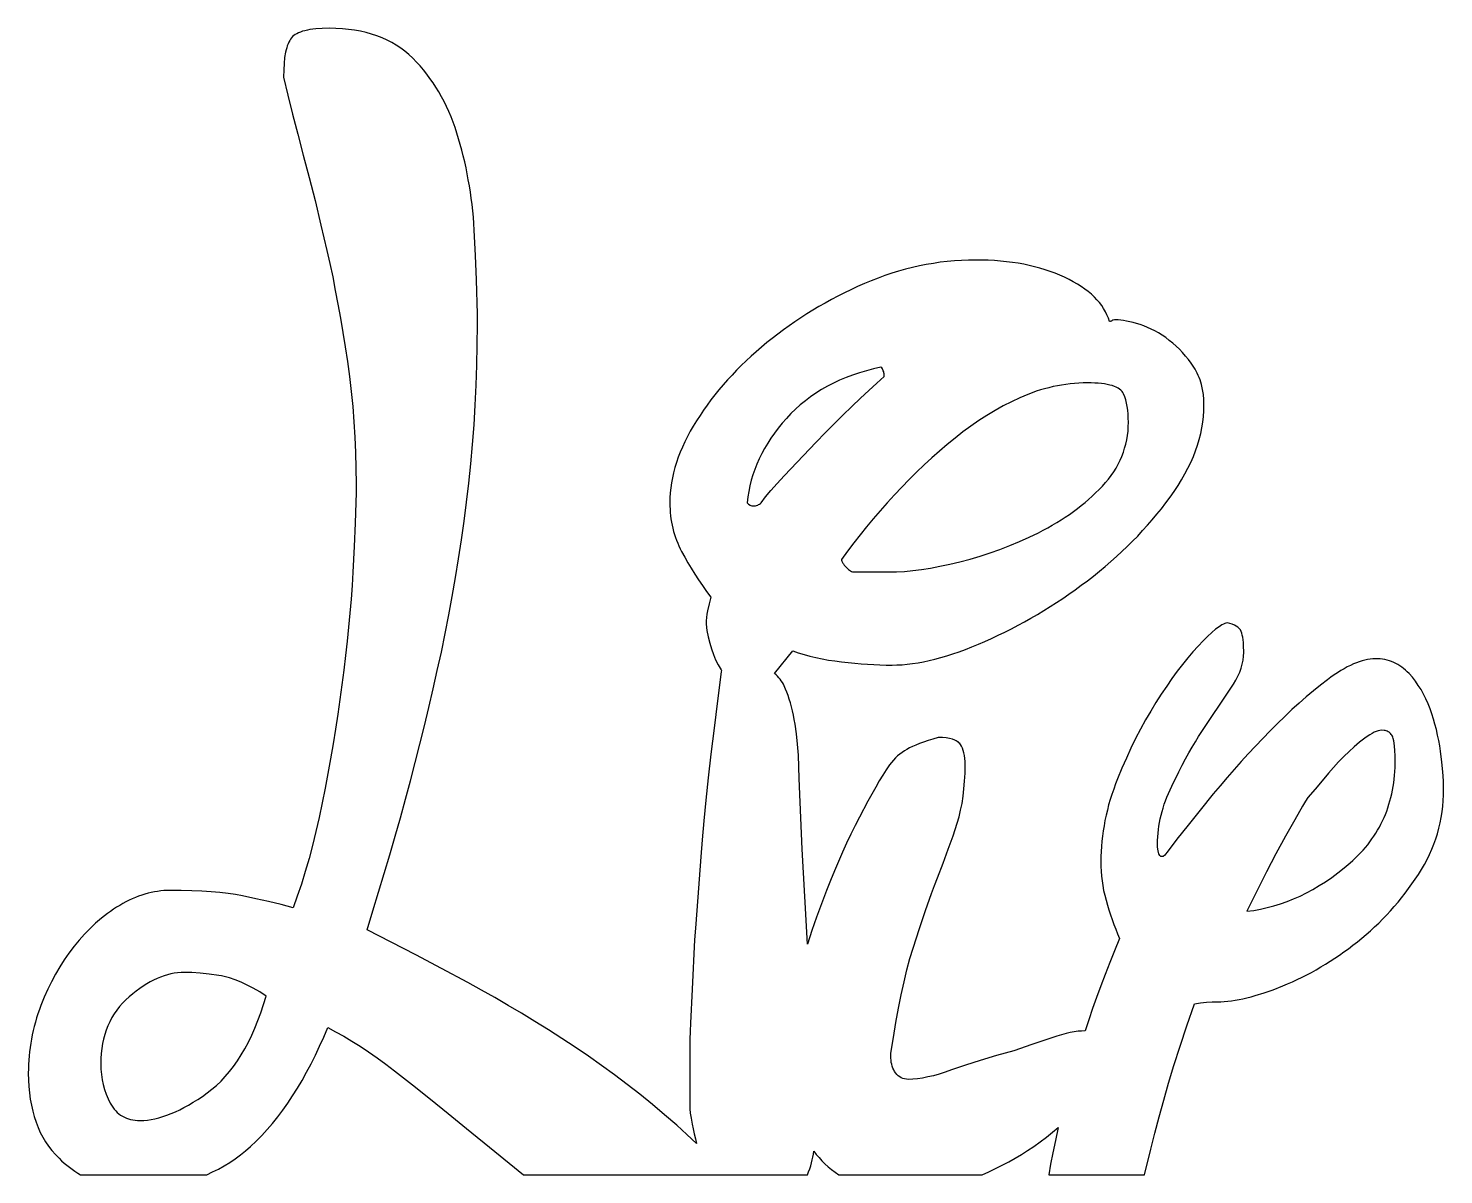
# Model space of a CAD drawing. Extents: x 22 to 140, y 14 to 110.
import ezdxf

# ---------------------------------------------------------------- set-up
doc = ezdxf.new("R2010")
doc.units = 0
doc.layers.add('CAMADA_1', color=18, linetype='CONTINUOUS')

msp = doc.modelspace()

# ---------------------------------------------------------------- linework, layer by layer
at = {"layer": 'CAMADA_1'}
for points in [[(87.59, 16.48), (87.8, 16.2), (88.03, 15.93), (88.27, 15.67), (88.52, 15.42), (88.79, 15.17), (89.07, 14.94), (89.37, 14.72), (89.68, 14.5), (101.68, 14.5), (102.25, 14.75), (102.81, 15.02), (103.36, 15.3), (103.91, 15.58), (104.44, 15.89), (104.97, 16.2), (105.49, 16.53), (106, 16.87), (106.54, 17.25), (107.07, 17.64), (107.58, 18.05), (108.06, 18.46), (107.82, 17.35), (107.6, 16.33), (107.42, 15.38), (107.26, 14.5), (115.28, 14.5), (115.8, 16.65), (116.14, 17.98), (116.51, 19.34), (116.89, 20.73), (117.3, 22.15), (117.75, 23.64), (118.26, 25.25), (118.83, 26.97), (119.46, 28.8), (119.97, 28.88), (120.47, 28.94), (120.94, 28.97), (121.39, 28.98), (121.67, 28.98), (121.96, 29), (122.26, 29.03), (122.56, 29.06), (122.87, 29.11), (123.2, 29.17), (123.52, 29.23), (123.86, 29.31), (124.21, 29.4), (124.56, 29.5), (125.29, 29.72), (126.06, 29.99), (126.86, 30.3), (127.26, 30.47), (127.67, 30.65), (128.07, 30.83), (128.47, 31.03), (128.87, 31.23), (129.26, 31.44), (129.66, 31.66), (130.05, 31.89), (130.44, 32.12), (130.83, 32.37), (131.21, 32.62), (131.6, 32.88), (131.98, 33.15), (132.36, 33.42), (132.74, 33.71), (133.11, 34), (133.48, 34.3), (133.85, 34.61), (134.2, 34.92), (134.55, 35.25), (134.9, 35.57), (135.23, 35.91), (135.56, 36.25), (135.89, 36.6), (136.2, 36.96), (136.51, 37.32), (136.81, 37.69), (137.11, 38.06), (137.4, 38.45), (137.68, 38.84), (137.95, 39.23), (138.22, 39.64), (138.48, 40.05), (138.72, 40.46), (138.94, 40.88), (139.15, 41.31), (139.34, 41.74), (139.51, 42.17), (139.67, 42.61), (139.81, 43.05), (139.93, 43.5), (140.04, 43.95), (140.13, 44.41), (140.2, 44.87), (140.26, 45.34), (140.3, 45.81), (140.33, 46.29), (140.33, 46.77), (140.33, 47.11), (140.32, 47.47), (140.27, 48.23), (140.19, 49.05), (140.07, 49.95), (140, 50.41), (139.92, 50.86), (139.82, 51.31), (139.72, 51.76), (139.6, 52.21), (139.48, 52.65), (139.34, 53.08), (139.19, 53.51), (139.03, 53.93), (138.85, 54.34), (138.65, 54.73), (138.44, 55.11), (138.21, 55.47), (137.97, 55.82), (137.71, 56.15), (137.43, 56.46), (137.28, 56.61), (137.13, 56.75), (136.98, 56.88), (136.82, 57), (136.66, 57.11), (136.49, 57.22), (136.32, 57.31), (136.15, 57.39), (135.97, 57.46), (135.79, 57.52), (135.6, 57.58), (135.41, 57.62), (135.22, 57.65), (135.02, 57.68), (134.82, 57.69), (134.61, 57.7), (134.4, 57.69), (134.18, 57.67), (133.96, 57.64), (133.73, 57.59), (133.5, 57.53), (133.26, 57.45), (133.02, 57.36), (132.77, 57.26), (132.52, 57.14), (132.26, 57.01), (131.99, 56.86), (131.73, 56.71), (131.45, 56.53), (131.17, 56.35), (130.89, 56.15), (130.6, 55.94), (130.01, 55.48), (129.42, 55.01), (128.83, 54.51), (128.23, 53.99), (127.63, 53.44), (127.02, 52.87), (126.41, 52.28), (125.8, 51.66), (125.19, 51.03), (124.58, 50.39), (123.97, 49.74), (123.38, 49.09), (122.79, 48.42), (122.2, 47.75), (121.62, 47.07), (121.04, 46.38), (119.94, 45.03), (118.93, 43.77), (118, 42.59), (117.17, 41.49), (117.05, 41.33), (116.95, 41.22), (116.87, 41.16), (116.84, 41.14), (116.81, 41.14), (116.64, 41.14), (116.56, 41.23), (116.49, 41.35), (116.45, 41.47), (116.42, 41.62), (116.38, 41.92), (116.37, 42.19), (116.38, 42.49), (116.39, 42.79), (116.42, 43.09), (116.45, 43.39), (116.49, 43.69), (116.54, 43.99), (116.6, 44.29), (116.67, 44.59), (116.75, 44.9), (116.84, 45.2), (116.94, 45.51), (117.04, 45.81), (117.16, 46.12), (117.28, 46.42), (117.42, 46.73), (117.56, 47.04), (118.15, 48.22), (118.44, 48.78), (118.72, 49.31), (119, 49.81), (119.27, 50.29), (119.54, 50.75), (119.81, 51.18), (122.72, 55.58), (122.92, 55.91), (123.1, 56.24), (123.25, 56.57), (123.38, 56.9), (123.47, 57.23), (123.54, 57.57), (123.58, 57.9), (123.6, 58.23), (123.58, 58.8), (123.57, 59.05), (123.54, 59.28), (123.51, 59.49), (123.47, 59.68), (123.43, 59.84), (123.38, 59.99), (123.31, 60.11), (123.22, 60.23), (123.11, 60.33), (122.97, 60.43), (122.81, 60.51), (122.63, 60.58), (122.42, 60.64), (122.19, 60.69), (122.1, 60.67), (122, 60.64), (121.89, 60.6), (121.77, 60.54), (121.52, 60.38), (121.23, 60.16), (120.91, 59.89), (120.56, 59.57), (120.18, 59.19), (119.77, 58.75), (119.33, 58.28), (118.9, 57.77), (118.46, 57.22), (118.03, 56.65), (117.58, 56.05), (117.14, 55.41), (116.69, 54.74), (116.24, 54.04), (115.8, 53.32), (115.36, 52.57), (114.94, 51.8), (114.53, 51.01), (114.14, 50.2), (113.76, 49.38), (113.38, 48.53), (113.03, 47.65), (112.86, 47.21), (112.7, 46.78), (112.55, 46.34), (112.41, 45.9), (112.28, 45.46), (112.17, 45.02), (112.06, 44.59), (111.97, 44.15), (111.89, 43.72), (111.82, 43.28), (111.75, 42.85), (111.7, 42.42), (111.67, 41.99), (111.64, 41.56), (111.62, 41.13), (111.62, 40.7), (111.62, 40.3), (111.64, 39.9), (111.68, 39.5), (111.73, 39.1), (111.79, 38.7), (111.86, 38.29), (111.95, 37.89), (112.06, 37.48), (112.17, 37.07), (112.29, 36.67), (112.42, 36.26), (112.56, 35.86), (112.71, 35.46), (112.87, 35.06), (113.03, 34.66), (113.2, 34.27), (112.78, 33.25), (112.38, 32.26), (112, 31.27), (111.63, 30.3), (111.27, 29.34), (110.94, 28.4), (110.62, 27.46), (110.31, 26.54), (110.28, 26.54), (110.01, 26.53), (109.72, 26.51), (109.4, 26.46), (109.06, 26.4), (108.71, 26.32), (108.33, 26.22), (107.93, 26.11), (107.51, 25.97), (105.86, 25.41), (104.35, 24.88), (102.88, 24.47), (101.53, 24.06), (100.28, 23.66), (99.13, 23.27), (98.6, 23.08), (98.09, 22.92), (97.6, 22.79), (97.14, 22.68), (96.7, 22.59), (96.28, 22.53), (95.88, 22.5), (95.51, 22.48), (95.34, 22.49), (95.19, 22.52), (95.05, 22.56), (94.91, 22.61), (94.78, 22.69), (94.66, 22.78), (94.55, 22.88), (94.45, 23.01), (94.36, 23.14), (94.28, 23.28), (94.21, 23.42), (94.15, 23.58), (94.11, 23.74), (94.08, 23.9), (94.06, 24.08), (94.05, 24.25), (94.05, 24.67), (94.26, 25.99), (94.47, 27.25), (94.69, 28.44), (94.91, 29.57), (95.15, 30.64), (95.39, 31.65), (95.64, 32.59), (95.9, 33.46), (96.43, 35.1), (96.94, 36.63), (97.45, 38.04), (97.7, 38.71), (97.95, 39.34), (98.42, 40.57), (98.85, 41.74), (99.25, 42.86), (99.6, 43.92), (99.75, 44.45), (99.88, 45.01), (100, 45.59), (100.09, 46.19), (100.16, 46.81), (100.21, 47.45), (100.25, 48.12), (100.26, 48.81), (100.25, 49.09), (100.23, 49.35), (100.2, 49.59), (100.16, 49.82), (100.1, 50.02), (100.03, 50.21), (99.95, 50.38), (99.86, 50.53), (99.81, 50.6), (99.74, 50.67), (99.67, 50.73), (99.6, 50.78), (99.51, 50.83), (99.41, 50.88), (99.2, 50.96), (98.95, 51.02), (98.67, 51.07), (98.36, 51.09), (98.01, 51.1), (97.57, 50.97), (97.16, 50.85), (96.78, 50.72), (96.43, 50.6), (96.12, 50.47), (95.84, 50.35), (95.59, 50.23), (95.37, 50.11), (95.18, 49.99), (94.99, 49.86), (94.8, 49.71), (94.61, 49.56), (94.44, 49.39), (94.26, 49.21), (94.09, 49.02), (93.92, 48.81), (93.65, 48.4), (93.37, 47.96), (93.07, 47.47), (92.77, 46.94), (92.45, 46.37), (92.12, 45.77), (91.42, 44.44), (91.05, 43.73), (90.7, 43.01), (90.34, 42.26), (90, 41.5), (89.65, 40.73), (89.31, 39.94), (88.98, 39.13), (88.64, 38.3), (88.22, 37.19), (87.81, 36.07), (87.43, 34.94), (87.06, 33.8), (86.83, 37.79), (86.62, 41.75), (86.45, 45.69), (86.37, 47.66), (86.31, 49.61), (86.23, 50.54), (86.13, 51.41), (86.02, 52.22), (85.95, 52.61), (85.88, 52.98), (85.8, 53.33), (85.72, 53.67), (85.63, 54), (85.54, 54.31), (85.44, 54.61), (85.34, 54.89), (85.23, 55.16), (85.12, 55.42), (85.04, 55.57), (84.96, 55.71), (84.87, 55.85), (84.77, 55.98), (84.67, 56.11), (84.55, 56.23), (84.43, 56.35), (84.3, 56.46), (85.82, 58.36), (86.29, 58.2), (86.77, 58.05), (87.27, 57.92), (87.77, 57.8), (88.29, 57.69), (88.82, 57.59), (89.36, 57.51), (89.91, 57.43), (91.02, 57.32), (91.56, 57.27), (92.09, 57.24), (92.62, 57.21), (93.13, 57.19), (93.64, 57.17), (94.14, 57.17), (94.55, 57.18), (94.98, 57.2), (95.42, 57.24), (95.86, 57.29), (96.32, 57.36), (96.78, 57.45), (97.25, 57.55), (97.73, 57.67), (98.22, 57.8), (98.72, 57.94), (99.23, 58.11), (99.75, 58.28), (100.28, 58.48), (100.82, 58.69), (101.37, 58.91), (101.92, 59.15), (102.48, 59.4), (103.04, 59.66), (103.59, 59.93), (104.14, 60.21), (104.69, 60.5), (105.23, 60.79), (105.77, 61.1), (106.31, 61.41), (106.84, 61.73), (107.38, 62.06), (107.9, 62.4), (108.43, 62.75), (108.95, 63.11), (109.47, 63.47), (109.99, 63.85), (110.5, 64.23), (111.01, 64.62), (111.5, 65.02), (111.99, 65.42), (112.47, 65.83), (112.93, 66.25), (113.39, 66.67), (113.84, 67.1), (114.28, 67.53), (114.71, 67.97), (115.12, 68.42), (115.53, 68.87), (115.93, 69.33), (116.32, 69.79), (116.7, 70.26), (117.07, 70.74), (117.43, 71.22), (117.77, 71.71), (118.09, 72.2), (118.39, 72.68), (118.67, 73.17), (118.92, 73.65), (119.16, 74.13), (119.37, 74.62), (119.56, 75.1), (119.72, 75.58), (119.87, 76.06), (119.99, 76.55), (120.09, 77.03), (120.16, 77.51), (120.22, 77.99), (120.25, 78.46), (120.26, 78.94), (120.25, 79.4), (120.21, 79.83), (120.14, 80.25), (120.05, 80.66), (119.99, 80.85), (119.93, 81.05), (119.86, 81.23), (119.78, 81.42), (119.7, 81.6), (119.61, 81.77), (119.51, 81.94), (119.41, 82.11), (119.19, 82.43), (118.96, 82.75), (118.72, 83.04), (118.47, 83.33), (118.21, 83.61), (117.93, 83.87), (117.65, 84.12), (117.36, 84.35), (117.06, 84.58), (116.76, 84.78), (116.46, 84.97), (116.16, 85.15), (115.85, 85.3), (115.54, 85.44), (115.23, 85.57), (114.92, 85.67), (114.61, 85.77), (114.32, 85.85), (114.05, 85.91), (113.78, 85.97), (113.53, 86.01), (113.3, 86.04), (113.08, 86.06), (112.88, 86.07), (112.76, 86.06), (112.66, 86.05), (112.59, 86.03), (112.55, 86), (112.51, 85.97), (112.46, 85.95), (112.41, 85.94), (112.35, 85.94), (112.26, 86.21), (112.14, 86.49), (112.01, 86.75), (111.86, 87.01), (111.7, 87.26), (111.51, 87.51), (111.3, 87.75), (111.08, 87.98), (110.83, 88.21), (110.57, 88.43), (110.29, 88.65), (109.98, 88.86), (109.66, 89.06), (109.32, 89.26), (108.96, 89.45), (108.59, 89.63), (108.19, 89.81), (107.79, 89.97), (107.38, 90.12), (106.96, 90.27), (106.53, 90.4), (106.08, 90.52), (105.63, 90.62), (105.17, 90.72), (104.7, 90.81), (104.22, 90.88), (103.73, 90.94), (103.23, 90.99), (102.72, 91.03), (102.2, 91.06), (101.67, 91.08), (101.13, 91.08), (100.54, 91.08), (99.95, 91.05), (99.36, 91.01), (98.77, 90.96), (98.18, 90.89), (97.6, 90.8), (97.01, 90.7), (96.43, 90.59), (95.85, 90.46), (95.27, 90.31), (94.69, 90.15), (94.12, 89.97), (93.54, 89.78), (92.97, 89.57), (92.4, 89.34), (91.83, 89.1), (91.26, 88.85), (90.7, 88.59), (90.15, 88.33), (89.61, 88.05), (89.07, 87.77), (88.54, 87.48), (88.02, 87.18), (87.51, 86.88), (87, 86.56), (86.5, 86.24), (86.01, 85.91), (85.52, 85.58), (85.04, 85.23), (84.57, 84.88), (84.1, 84.52), (83.65, 84.16), (83.2, 83.78), (82.76, 83.4), (82.34, 83.02), (81.92, 82.63), (81.51, 82.24), (81.12, 81.85), (80.74, 81.44), (80.36, 81.04), (80, 80.63), (79.65, 80.21), (79.31, 79.79), (78.98, 79.37), (78.67, 78.94), (78.36, 78.51), (78.06, 78.07), (77.78, 77.62), (77.5, 77.18), (77.25, 76.74), (77.01, 76.3), (76.79, 75.86), (76.59, 75.42), (76.41, 74.99), (76.24, 74.56), (76.09, 74.13), (75.96, 73.7), (75.85, 73.27), (75.75, 72.85), (75.67, 72.43), (75.61, 72.01), (75.57, 71.59), (75.54, 71.18), (75.53, 70.76), (75.54, 70.48), (75.55, 70.21), (75.57, 69.93), (75.59, 69.67), (75.63, 69.4), (75.67, 69.14), (75.72, 68.88), (75.78, 68.62), (75.84, 68.36), (75.92, 68.11), (76, 67.86), (76.09, 67.62), (76.19, 67.38), (76.29, 67.14), (76.4, 66.9), (76.52, 66.67), (76.78, 66.21), (77.05, 65.74), (77.33, 65.27), (77.63, 64.79), (77.94, 64.31), (78.27, 63.83), (78.61, 63.34), (78.96, 62.84), (78.83, 62.3), (78.7, 61.72), (78.64, 61.43), (78.6, 61.15), (78.58, 60.87), (78.57, 60.6), (78.64, 60.05), (78.74, 59.52), (78.87, 59.01), (79.01, 58.52), (79.18, 58.06), (79.37, 57.61), (79.58, 57.18), (79.82, 56.77), (79.86, 56.71), (79.84, 56.61), (79.52, 54.17), (79.24, 51.88), (78.98, 49.72), (78.75, 47.72), (78.55, 45.85), (78.38, 44.12), (78.24, 42.54), (78.12, 41.1), (77.79, 36.63), (77.68, 35.15), (77.6, 34.17), (77.4, 30.02), (77.27, 27.18), (77.24, 26.51), (77.22, 25.81), (77.21, 25.09), (77.2, 24.34), (77.2, 20.32), (77.21, 20.02), (77.25, 19.66), (77.31, 19.23), (77.4, 18.73), (77.48, 18.33), (77.57, 17.92), (77.67, 17.51), (77.78, 17.1), (76.96, 17.87), (76.11, 18.64), (75.1, 19.52), (74.07, 20.38), (73.03, 21.23), (71.97, 22.05), (70.9, 22.86), (69.82, 23.65), (68.72, 24.42), (67.6, 25.17), (66.48, 25.9), (65.36, 26.62), (64.24, 27.32), (63.12, 28.01), (61.99, 28.67), (60.87, 29.33), (59.75, 29.96), (58.63, 30.58), (56.42, 31.77), (54.27, 32.91), (52.2, 33.98), (50.18, 35), (50.67, 36.58), (51.15, 38.16), (51.62, 39.72), (52.08, 41.28), (52.53, 42.84), (52.97, 44.39), (53.4, 45.93), (53.81, 47.47), (54.22, 49.01), (54.61, 50.54), (54.99, 52.08), (55.36, 53.62), (55.72, 55.17), (56.06, 56.71), (56.4, 58.26), (56.72, 59.81), (57.02, 61.36), (57.31, 62.92), (57.58, 64.49), (57.84, 66.06), (58.08, 67.64), (58.3, 69.22), (58.51, 70.81), (58.7, 72.41), (58.87, 74.02), (59.01, 75.64), (59.14, 77.27), (59.24, 78.93), (59.32, 80.59), (59.38, 82.27), (59.41, 83.96), (59.42, 85.67), (59.42, 86.57), (59.4, 87.5), (59.38, 88.45), (59.35, 89.43), (59.27, 91.46), (59.16, 93.59), (59.12, 94.13), (59.08, 94.67), (59.03, 95.2), (58.97, 95.73), (58.9, 96.25), (58.83, 96.77), (58.75, 97.29), (58.66, 97.79), (58.57, 98.3), (58.47, 98.8), (58.36, 99.3), (58.24, 99.79), (58.12, 100.27), (57.99, 100.75), (57.85, 101.23), (57.71, 101.7), (57.55, 102.17), (57.39, 102.62), (57.21, 103.07), (57.03, 103.51), (56.83, 103.93), (56.63, 104.35), (56.41, 104.75), (56.19, 105.15), (55.95, 105.54), (55.71, 105.92), (55.45, 106.28), (55.18, 106.64), (54.9, 106.99), (54.62, 107.33), (54.32, 107.65), (54.01, 107.97), (53.69, 108.28), (53.35, 108.56), (53, 108.82), (52.63, 109.07), (52.25, 109.29), (51.85, 109.5), (51.44, 109.69), (51.01, 109.85), (50.56, 110), (50.1, 110.13), (49.63, 110.23), (49.14, 110.32), (48.63, 110.39), (48.11, 110.44), (47.57, 110.47), (47.02, 110.48), (46.42, 110.47), (45.88, 110.43), (45.63, 110.4), (45.4, 110.37), (45.18, 110.33), (44.97, 110.28), (44.78, 110.23), (44.6, 110.17), (44.44, 110.1), (44.3, 110.03), (44.16, 109.96), (44.04, 109.87), (43.94, 109.78), (43.85, 109.69), (43.77, 109.58), (43.7, 109.46), (43.63, 109.33), (43.56, 109.18), (43.5, 109.02), (43.45, 108.85), (43.4, 108.67), (43.36, 108.47), (43.28, 108.03), (43.23, 107.53), (43.2, 106.99), (43.19, 106.39), (43.54, 104.89), (43.93, 103.3), (44.37, 101.63), (44.84, 99.86), (45.33, 98), (45.83, 96.05), (46.32, 94.01), (46.82, 91.87), (47.06, 90.78), (47.3, 89.66), (47.52, 88.52), (47.74, 87.37), (47.95, 86.2), (48.16, 85.01), (48.35, 83.8), (48.53, 82.57), (48.7, 81.33), (48.85, 80.08), (48.98, 78.81), (49.08, 77.54), (49.16, 76.26), (49.22, 74.96), (49.25, 73.66), (49.26, 72.34), (49.26, 71.59), (49.24, 70.79), (49.19, 69.04), (49.11, 67.1), (49, 64.95), (48.92, 63.83), (48.84, 62.68), (48.74, 61.52), (48.63, 60.35), (48.51, 59.17), (48.38, 57.96), (48.23, 56.75), (48.07, 55.52), (47.9, 54.28), (47.72, 53.05), (47.53, 51.81), (47.33, 50.57), (47.12, 49.33), (46.9, 48.1), (46.67, 46.86), (46.42, 45.62), (46.17, 44.4), (45.9, 43.22), (45.62, 42.07), (45.32, 40.96), (45.01, 39.88), (44.68, 38.83), (44.34, 37.82), (43.98, 36.85), (42.98, 37.11), (41.94, 37.36), (40.86, 37.6), (39.76, 37.84), (39.17, 37.95), (38.54, 38.04), (37.85, 38.12), (37.12, 38.18), (36.34, 38.23), (35.5, 38.27), (34.62, 38.29), (33.69, 38.3), (33.43, 38.29), (33.16, 38.28), (32.9, 38.26), (32.63, 38.22), (32.37, 38.18), (32.11, 38.12), (31.84, 38.06), (31.58, 37.99), (31.31, 37.9), (31.05, 37.81), (30.79, 37.71), (30.52, 37.59), (30.26, 37.47), (29.99, 37.34), (29.73, 37.2), (29.47, 37.05), (29.2, 36.89), (28.95, 36.72), (28.69, 36.54), (28.44, 36.36), (28.19, 36.17), (27.94, 35.98), (27.45, 35.56), (26.98, 35.12), (26.52, 34.65), (26.08, 34.14), (25.64, 33.62), (25.22, 33.06), (24.82, 32.49), (24.45, 31.9), (24.09, 31.29), (23.75, 30.66), (23.44, 30.02), (23.14, 29.35), (22.87, 28.67), (22.74, 28.32), (22.62, 27.97), (22.51, 27.62), (22.41, 27.27), (22.31, 26.92), (22.23, 26.57), (22.15, 26.22), (22.08, 25.86), (22.02, 25.51), (21.96, 25.15), (21.92, 24.79), (21.88, 24.44), (21.85, 24.08), (21.83, 23.72), (21.82, 23.36), (21.81, 22.99), (21.82, 22.42), (21.85, 21.87), (21.9, 21.34), (21.97, 20.82), (22.07, 20.31), (22.18, 19.83), (22.31, 19.36), (22.46, 18.9), (22.63, 18.46), (22.82, 18.04), (23.03, 17.64), (23.26, 17.25), (23.51, 16.88), (23.78, 16.53), (24.08, 16.19), (24.39, 15.87), (24.6, 15.67), (24.81, 15.47), (25.03, 15.29), (25.26, 15.12), (25.48, 14.95), (25.71, 14.79), (25.95, 14.64), (26.18, 14.5), (36.75, 14.5), (37.25, 14.73), (37.74, 14.97), (38.22, 15.23), (38.68, 15.52), (39.13, 15.82), (39.57, 16.15), (40, 16.49), (40.42, 16.86), (40.89, 17.31), (41.36, 17.78), (41.81, 18.27), (42.26, 18.79), (42.7, 19.33), (43.12, 19.9), (43.54, 20.48), (43.95, 21.1), (44.35, 21.73), (44.74, 22.39), (45.12, 23.07), (45.49, 23.77), (45.85, 24.5), (46.21, 25.25), (46.55, 26.02), (46.89, 26.82), (47.55, 26.47), (48.23, 26.1), (48.91, 25.69), (49.61, 25.25), (50.31, 24.78), (51.03, 24.28), (51.76, 23.75), (52.49, 23.19), (53.98, 22.02), (55.48, 20.83), (56.98, 19.62), (58.5, 18.37), (60.88, 16.43), (62.08, 15.46), (63.28, 14.5), (87.05, 14.5), (87.15, 14.75), (87.25, 14.99), (87.33, 15.24), (87.4, 15.48), (87.46, 15.73), (87.51, 15.98), (87.56, 16.23)], [(82, 70.76), (82.13, 70.65), (82.26, 70.56), (82.33, 70.54), (82.39, 70.51), (82.46, 70.5), (82.53, 70.5), (82.62, 70.5), (82.72, 70.51), (82.8, 70.54), (82.89, 70.56), (82.97, 70.6), (83.05, 70.65), (83.12, 70.7), (83.19, 70.76), (83.55, 71.25), (83.99, 71.78), (84.51, 72.37), (85.1, 73.01), (87.8, 75.84), (88.53, 76.6), (89.27, 77.34), (90.02, 78.08), (90.77, 78.81), (91.51, 79.51), (92.21, 80.16), (92.86, 80.77), (93.48, 81.32), (93.48, 81.45), (93.47, 81.55), (93.46, 81.64), (93.44, 81.73), (93.41, 81.81), (93.37, 81.89), (93.33, 81.97), (93.28, 82.04), (93.21, 82.11), (92.6, 81.97), (91.99, 81.81), (91.41, 81.64), (90.84, 81.45), (90.29, 81.24), (89.75, 81.01), (89.23, 80.77), (88.73, 80.51), (88.24, 80.23), (87.77, 79.94), (87.32, 79.63), (86.88, 79.3), (86.46, 78.96), (86.06, 78.6), (85.67, 78.22), (85.3, 77.82), (84.94, 77.42), (84.61, 77), (84.3, 76.59), (84, 76.17), (83.73, 75.74), (83.47, 75.31), (83.24, 74.88), (83.02, 74.44), (82.82, 74), (82.65, 73.55), (82.49, 73.1), (82.35, 72.64), (82.23, 72.18), (82.14, 71.71), (82.06, 71.24)], [(89.91, 66.01), (89.92, 65.94), (89.94, 65.87), (89.97, 65.8), (90.01, 65.71), (90.07, 65.63), (90.14, 65.54), (90.31, 65.35), (90.5, 65.18), (90.59, 65.11), (90.67, 65.06), (90.75, 65.01), (90.83, 64.98), (90.9, 64.96), (90.97, 64.96), (93.87, 64.96), (94.51, 64.97), (95.18, 65.01), (95.88, 65.08), (96.61, 65.17), (97.37, 65.29), (98.15, 65.44), (98.97, 65.61), (99.81, 65.81), (100.67, 66.04), (101.51, 66.29), (102.35, 66.56), (103.18, 66.85), (104, 67.17), (104.81, 67.51), (105.61, 67.87), (106.41, 68.25), (106.8, 68.46), (107.19, 68.66), (107.56, 68.87), (107.93, 69.09), (108.29, 69.32), (108.65, 69.54), (108.99, 69.78), (109.33, 70.02), (109.66, 70.27), (109.98, 70.52), (110.3, 70.78), (110.6, 71.04), (110.9, 71.31), (111.19, 71.58), (111.48, 71.86), (111.75, 72.15), (112.02, 72.44), (112.26, 72.74), (112.49, 73.04), (112.71, 73.35), (112.9, 73.66), (113.08, 73.98), (113.24, 74.31), (113.39, 74.64), (113.51, 74.98), (113.62, 75.32), (113.72, 75.67), (113.79, 76.02), (113.85, 76.38), (113.9, 76.74), (113.92, 77.12), (113.93, 77.49), (113.92, 77.85), (113.91, 78.18), (113.88, 78.51), (113.83, 78.81), (113.78, 79.1), (113.71, 79.37), (113.63, 79.63), (113.53, 79.87), (113.48, 79.98), (113.4, 80.08), (113.31, 80.18), (113.2, 80.27), (113.07, 80.35), (112.92, 80.43), (112.76, 80.5), (112.58, 80.56), (112.38, 80.61), (112.16, 80.66), (111.93, 80.7), (111.68, 80.73), (111.41, 80.76), (111.12, 80.78), (110.82, 80.79), (110.5, 80.79), (110.14, 80.79), (109.78, 80.77), (109.42, 80.75), (109.06, 80.71), (108.7, 80.67), (108.34, 80.61), (107.99, 80.55), (107.63, 80.48), (107.28, 80.39), (106.92, 80.3), (106.57, 80.2), (106.22, 80.09), (105.87, 79.96), (105.52, 79.83), (105.17, 79.69), (104.83, 79.54), (104.14, 79.21), (103.45, 78.86), (102.77, 78.48), (102.09, 78.07), (101.41, 77.64), (100.74, 77.17), (100.08, 76.69), (99.42, 76.17), (98.76, 75.64), (98.11, 75.08), (97.46, 74.51), (96.83, 73.93), (96.19, 73.33), (95.57, 72.71), (94.95, 72.07), (94.34, 71.42), (93.73, 70.76), (93.14, 70.09), (92.57, 69.42), (92.01, 68.75), (91.46, 68.07), (90.93, 67.39), (90.42, 66.7)], [(123.86, 36.56), (124.43, 36.63), (125, 36.73), (125.56, 36.86), (126.12, 37.01), (126.67, 37.18), (127.22, 37.37), (127.77, 37.59), (128.31, 37.83), (128.85, 38.1), (129.38, 38.39), (129.91, 38.7), (130.44, 39.03), (130.96, 39.39), (131.47, 39.77), (131.99, 40.18), (132.49, 40.61), (132.73, 40.81), (132.95, 41.02), (133.17, 41.24), (133.38, 41.46), (133.59, 41.68), (133.78, 41.9), (133.97, 42.13), (134.15, 42.37), (134.33, 42.61), (134.49, 42.85), (134.65, 43.1), (134.8, 43.35), (134.95, 43.6), (135.08, 43.86), (135.21, 44.13), (135.34, 44.4), (135.45, 44.67), (135.56, 44.94), (135.66, 45.22), (135.75, 45.51), (135.83, 45.8), (135.91, 46.09), (135.98, 46.39), (136.05, 46.69), (136.1, 46.99), (136.15, 47.3), (136.19, 47.61), (136.22, 47.93), (136.25, 48.25), (136.27, 48.58), (136.28, 49.24), (136.27, 49.6), (136.25, 49.99), (136.21, 50.4), (136.15, 50.83), (136.11, 51.03), (136.07, 51.13), (136.04, 51.21), (135.99, 51.29), (135.95, 51.36), (135.89, 51.43), (135.83, 51.49), (135.76, 51.54), (135.69, 51.58), (135.61, 51.62), (135.53, 51.65), (135.44, 51.68), (135.35, 51.69), (135.14, 51.71), (135, 51.7), (134.85, 51.67), (134.69, 51.61), (134.52, 51.54), (134.34, 51.45), (134.15, 51.34), (133.94, 51.2), (133.73, 51.05), (133.29, 50.7), (132.85, 50.33), (132.41, 49.93), (131.97, 49.5), (131.53, 49.06), (131.11, 48.6), (130.69, 48.13), (130.29, 47.65), (129.57, 46.77), (128.97, 46.07), (128.77, 45.76), (128.52, 45.34), (127.87, 44.22), (127.1, 42.84), (126.28, 41.36), (125.88, 40.6), (125.49, 39.86), (125.13, 39.14), (124.79, 38.45)], [(41.74, 29.46), (41.19, 29.8), (40.65, 30.11), (40.13, 30.38), (39.63, 30.61), (39.14, 30.81), (38.67, 30.97), (38.44, 31.03), (38.22, 31.09), (38, 31.14), (37.78, 31.17), (36.96, 31.29), (36.2, 31.37), (35.5, 31.42), (35.18, 31.43), (34.88, 31.44), (34.6, 31.43), (34.31, 31.41), (34.03, 31.37), (33.75, 31.31), (33.46, 31.24), (33.18, 31.15), (32.89, 31.05), (32.6, 30.93), (32.31, 30.79), (32.02, 30.64), (31.73, 30.47), (31.44, 30.29), (31.14, 30.09), (30.85, 29.87), (30.56, 29.64), (30.26, 29.39), (29.97, 29.13), (29.7, 28.86), (29.45, 28.57), (29.22, 28.28), (29.01, 27.97), (28.81, 27.65), (28.64, 27.31), (28.48, 26.97), (28.34, 26.61), (28.22, 26.24), (28.12, 25.86), (28.03, 25.47), (27.97, 25.07), (27.92, 24.65), (27.89, 24.22), (27.88, 23.78), (27.9, 23.33), (27.93, 22.89), (28, 22.45), (28.08, 22.04), (28.19, 21.63), (28.33, 21.24), (28.49, 20.85), (28.68, 20.49), (28.78, 20.31), (28.89, 20.15), (29, 19.99), (29.13, 19.85), (29.26, 19.72), (29.4, 19.6), (29.54, 19.49), (29.7, 19.4), (29.86, 19.31), (30.03, 19.24), (30.2, 19.18), (30.38, 19.12), (30.57, 19.09), (30.77, 19.06), (30.97, 19.04), (31.18, 19.03), (31.48, 19.04), (31.79, 19.07), (32.1, 19.12), (32.42, 19.18), (32.75, 19.26), (33.08, 19.36), (33.42, 19.48), (33.77, 19.61), (34.13, 19.76), (34.49, 19.94), (34.85, 20.13), (35.23, 20.33), (35.61, 20.56), (36, 20.8), (36.39, 21.06), (36.79, 21.34), (37.19, 21.65), (37.58, 21.98), (37.95, 22.33), (38.31, 22.72), (38.66, 23.13), (39, 23.57), (39.33, 24.03), (39.64, 24.53), (39.95, 25.05), (40.24, 25.6), (40.52, 26.17), (40.79, 26.77), (41.04, 27.4), (41.29, 28.06), (41.52, 28.75)]]:
    msp.add_lwpolyline(points, close=True, dxfattribs=at)

doc.saveas('drawing.dxf')
